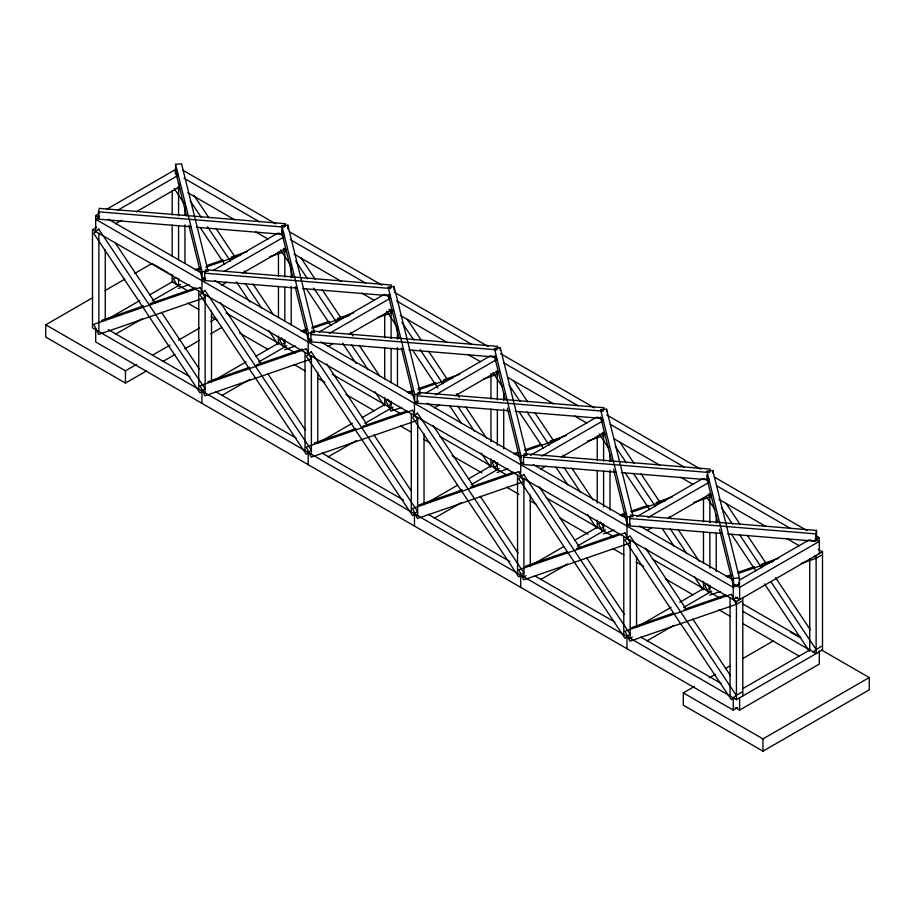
<?xml version="1.0" encoding="UTF-8"?>
<svg xmlns="http://www.w3.org/2000/svg" width="915" height="915" viewBox="0 0 915 915"><rect width="100%" height="100%" fill="white"/><g stroke="black" fill="none" stroke-linecap="round" stroke-linejoin="round"><path stroke-width="1.37" d="M190.72 226.771L98.454 219.165L98.454 211.8L99.3 208.368L285.251 223.706L285.251 226.154M98.454 219.165L99.3 215.734M204.708 273.15L205.566 269.719L391.517 285.045L390.659 288.488L204.708 273.15L204.708 280.516L296.975 288.122M204.708 280.516L205.28 278.217M285.251 223.706L284.405 227.137L98.454 211.8M310.974 334.501L311.821 331.058L497.771 346.396L496.925 349.839L310.974 334.501L310.974 341.855L403.24 349.473M310.974 341.855L311.535 339.568M417.229 395.84L418.075 392.409L604.026 407.747L603.179 411.178L417.229 395.84L417.229 403.206L509.495 410.812M417.229 403.206L417.8 400.919M523.483 457.191L524.341 453.76L710.292 469.098L709.434 472.529L523.483 457.191L523.483 464.557L615.749 472.163M722.015 533.514L629.749 525.896L629.749 518.542L630.595 515.099L816.546 530.437L816.546 537.803L815.7 541.234L727.688 533.983M815.7 541.234L815.7 533.88L816.546 530.437M281.671 345.172L284.668 342.587L281.511 337.864M387.937 406.523L390.922 403.938L387.777 399.215M494.192 467.874L497.177 465.289L494.031 460.554M600.446 529.213L603.442 526.628L600.286 521.905M706.712 590.564L709.697 587.979L707.329 584.433M736.255 695.331L731.279 699.643L625.025 540.147L630 535.835L736.255 695.331L741.573 692.266M812.966 651.915L821.27 646.253M95.686 231.552L95.686 215.608L99.369 213.481M106.723 209.238L175.383 169.595L175.383 173.69M177.51 172.054L175.383 173.278L177.853 174.708M118.001 210.084L178.082 175.394M818.25 549.332L822.494 551.791L822.494 649.947L736.426 699.643L92.507 327.879L92.507 229.711L96.75 227.263M115.553 223.775L121.684 220.229M136.392 211.731L179.306 186.957M146.446 370.964L125.447 383.088L45.75 337.075L45.75 324.802L92.701 297.695M105.053 290.57L124.829 279.155M134.711 273.448L152.004 263.463M107.947 318.958L139.835 300.555M149.637 294.882L172.935 281.443M152.336 300.692L180.53 284.416M212.989 270.577L277.966 233.062M281.648 234.629L283.764 233.394M115.553 334.192L142.523 318.626M224.267 271.435L284.336 236.745M221.807 285.114L226.714 282.289M242.658 273.082L285.572 248.308M45.75 324.802L125.447 370.815L136.564 364.399M152.622 355.123L169.927 345.138M178.574 340.14L199.573 328.016M210.702 321.6L215.643 318.74M162.515 361.688L174.868 354.551M184.75 348.844L199.573 340.288M210.702 333.861L221.819 327.444M214.213 380.297L246.089 361.894M255.891 356.232L279.189 342.782M246.329 369.122L248.789 367.704M258.59 362.043L286.795 345.756M319.244 331.928L384.22 294.413M387.903 295.968L390.03 294.744M221.807 395.543L250.012 379.268M329.297 333.483L390.602 298.096M328.073 346.465L332.969 343.628M348.912 334.433L391.826 309.659M320.467 441.648L352.344 423.245M362.157 417.583L385.444 404.133M352.595 430.462L355.043 429.055M364.856 423.382L393.05 407.106M425.498 393.278L490.486 355.763M417.652 401.491L414.461 403.332L414.461 415.604M494.157 357.319L496.285 356.095M328.073 456.894L356.267 440.607M435.551 394.834L496.856 359.446M434.328 407.816L439.234 404.979M455.167 395.783L498.08 371.01M426.722 502.998L457.374 485.305M468.411 478.934L491.71 465.483M458.85 491.812L461.297 490.394M471.111 484.733L499.304 468.457M530.528 455.338L596.74 417.114M523.906 462.841L520.726 464.671L520.726 476.944M600.412 418.67L602.539 417.434M434.328 518.245L461.297 502.667M541.817 456.185L603.111 420.786M540.582 469.155L545.489 466.33M561.433 457.123L604.346 432.349M532.988 564.349L563.64 546.644M574.666 540.273L597.964 526.823M526.034 575.718L523.906 576.942L523.906 478.785M565.104 553.163L567.563 551.745M577.365 546.083L605.57 529.796M636.794 516.678L702.995 478.454M630.172 524.181L626.981 526.022L626.981 538.294M706.677 480.009L708.805 478.785M540.582 579.584L567.563 564.017M648.072 517.535L709.377 482.136M646.848 530.506L651.743 527.681M667.687 518.473L710.6 493.7M639.242 625.688L671.118 607.286M679.696 602.333L704.218 588.173M632.299 637.069L630.172 638.293L630.172 540.136M671.37 614.503L673.817 613.096M683.631 607.434L711.824 591.147M739.366 580.156L809.26 539.804M95.686 215.608L98.877 217.45L95.686 219.291L733.235 587.373L739.617 583.69M819.314 553.632L819.314 537.677L812.932 541.36L810.461 539.93M646.848 640.935L673.817 625.357M733.235 586.412L733.235 583.69L739.617 587.373L819.314 541.36L815.059 538.912M737.49 597.186L733.235 599.645L733.235 587.373M92.507 229.711L736.426 601.487L822.494 551.791M736.255 604.369L731.279 594.304L625.025 631.11L630 641.175L736.255 604.369L741.573 601.292M801.163 563.48L815.951 558.356L821.27 555.291M821.43 649.947L869.25 677.558L869.25 689.819L762.996 751.169L683.299 705.156L683.299 692.895L694.416 686.467M709.251 677.912L715.427 674.344M725.309 668.636L730.25 665.788M742.603 658.651L773.495 640.82M743.049 688.457L810.484 649.524M95.686 328.76L95.686 341.981L733.235 710.074L737.49 707.615M735.363 707.615L739.617 710.074L819.314 664.061L819.314 650.839M683.299 692.895L762.996 738.897L869.25 677.558M194.884 269.708L200.259 267.843M206.984 265.51L223.123 259.917M231.198 257.126L247.336 251.534M176.115 277.439L173.427 278.366L176.538 284.656M196.29 270.44L200.328 269.044M205.703 267.18L240.679 255.068M178.402 288.431L189.165 284.702M269.868 256.738L284.668 251.614L283.421 249.097M101.737 320.376L143.438 305.93M150.163 303.608L195.89 287.756M301.138 331.058L306.514 329.194M311.901 327.33L329.389 321.268M337.452 318.477L353.59 312.884M282.38 338.779L279.681 339.717L282.792 345.996M302.556 331.79L306.582 330.395M311.969 328.531L349.622 315.481M284.668 349.77L295.419 346.042M377.472 317.619L390.922 312.964L389.058 309.19M207.991 381.727L249.692 367.281M256.417 364.948L302.144 349.107M407.392 392.398L412.779 390.533M418.155 388.681L435.643 382.619M443.718 379.817L459.856 374.235M388.635 400.13L385.947 401.056L390.922 411.121L401.685 407.392M408.811 393.141L412.848 391.746M418.224 389.882L453.2 377.769M483.726 378.97L497.177 374.315L495.93 371.799M314.257 443.077L355.946 428.632M362.672 426.299L407.061 410.926M513.658 453.749L517.684 452.353M524.409 450.02L540.559 444.427M549.972 441.167L566.111 435.574M494.889 461.48L492.201 462.407L495.93 469.955M515.065 454.492L519.102 453.085M525.828 450.763L559.454 439.109M497.177 472.472L507.939 468.743M587.293 441.247L603.442 435.654L602.196 433.15M419.162 504.886L462.212 489.971M470.276 487.18L513.315 472.266M619.913 515.099L625.288 513.235M630.675 511.371L648.163 505.309M656.227 502.518L672.365 496.925M601.144 522.82L598.456 523.757L602.196 531.306M621.319 515.831L625.357 514.436M632.082 512.103L665.708 500.459M603.442 533.811L614.194 530.094M693.559 502.598L709.697 497.005L708.45 494.489M525.427 566.236L567.117 551.791M576.53 548.531L619.581 533.617M726.167 576.45L731.554 574.586M738.279 572.252L754.418 566.659M761.143 564.326L778.631 558.276M707.409 584.17L704.722 585.108L708.45 592.645M727.585 577.182L731.623 575.787M738.348 573.453L773.312 561.341M709.697 595.162L720.46 591.433M631.682 627.587L673.383 613.142M684.134 609.413L725.835 594.967M175.6 164.323L181.547 163.831L208.117 271.183L202.158 271.675L175.6 164.323L175.6 171.677L186.5 215.723M281.854 225.662L287.802 225.181L314.371 332.534L308.424 333.026L281.854 225.662L281.854 233.028L292.754 277.073M188.879 225.364L202.158 279.041L205.738 278.743M414.678 394.376L420.625 393.885L394.068 286.521L388.109 287.013L414.678 394.376L414.678 401.731L418.247 401.445M295.133 286.704L308.424 340.391L311.992 340.094M520.932 455.716L526.891 455.224L500.322 347.872L494.375 348.363L520.932 455.716L520.932 463.082L523.311 462.887M627.198 517.067L633.146 516.575L606.576 409.222L600.629 409.714L627.198 517.067L627.198 524.432L629.577 524.238M712.842 470.562L706.883 471.053L733.453 578.417L733.453 585.772L739.4 585.291L739.4 577.925L712.842 470.562L712.842 473.021M733.453 578.417L739.4 577.925M196.393 227.24L282.987 234.389M302.659 288.591L389.241 295.728M408.913 349.942L495.507 357.079M515.168 411.281L601.761 418.429M621.434 472.632L708.016 479.769M629.749 518.542L815.7 533.88M183 170.304L275.667 223.809M289.254 231.655L381.921 285.16M394.274 292.285L488.175 346.499M500.539 353.636L594.441 407.85M606.794 414.987L700.696 469.201M714.283 477.047L806.95 530.551M815.597 535.538L819.314 537.677M184.029 178.265L259.403 221.785M279.167 233.199L284.119 236.047M290.295 239.616L365.657 283.135M385.432 294.55L390.373 297.398M396.55 300.966L471.923 344.475M491.687 355.889L496.628 358.749M504.039 363.026L578.177 405.825M597.941 417.24L602.894 420.088M610.305 424.377L684.431 467.176M704.207 478.591L709.148 481.439M716.559 485.716L790.697 528.515M177.853 186.969L180.324 188.399M187.735 192.676L234.686 219.783M255.697 231.918L268.049 239.044M284.119 248.32L286.589 249.749M294.001 254.027L340.952 281.134M361.951 293.257L374.315 300.394M390.373 309.67L392.844 311.089M400.255 315.378L447.206 342.485M468.217 354.608L480.569 361.745M496.628 371.01L499.098 372.439M507.745 377.438L553.461 403.824M574.471 415.959L586.824 423.085M602.894 432.36L605.364 433.79M614.011 438.788L659.726 465.175M680.726 477.298L693.09 484.435M709.148 493.711L711.618 495.141M719.03 499.418L765.981 526.525M786.992 538.649L799.344 545.786M108.245 219.177L202.146 273.391M214.499 280.516L308.401 334.73M320.765 341.867L414.667 396.081M427.019 403.218L520.921 457.431M533.273 464.557L627.175 518.782M639.539 525.908L733.441 580.121M201.952 276.948L205.132 278.789L201.952 280.631L201.952 292.903M308.206 338.298L311.397 340.14L308.206 341.981L308.206 354.254M735.363 597.186L739.617 599.645L739.617 587.373M742.706 603.877L800.774 637.412M153.24 264.172L167.948 272.659M170.396 274.077L172.855 275.495M790.777 632.254L799.367 637.206M187.735 290.833L172.192 281.866L172.192 274.752M226.039 312.953L295.236 352.893M332.305 374.292L401.491 414.243M439.795 436.363L507.745 475.594M546.049 497.703L614.011 536.945M652.315 559.054L720.265 598.284M742.511 611.129L816.123 653.63L816.123 555.474M187.735 303.105L198.864 309.522M211.216 316.659L217.393 320.227M239.639 333.071L268.049 349.473M294.001 364.456L305.118 370.872M317.471 378.009L324.882 382.287M345.893 394.411L374.315 410.824M400.255 425.807L411.373 432.223M423.737 439.36L429.913 442.917M452.147 455.762L481.805 472.883M506.51 487.146L518.874 494.283M529.991 500.699L536.167 504.268M559.648 517.821L588.059 534.234M612.775 548.497L623.893 554.913M636.245 562.05L643.657 566.328M665.903 579.172L693.09 594.864M719.03 609.848L730.147 616.264M742.511 623.401L799.344 656.215M108.245 329.594L189.794 376.683M215.734 391.666L296.048 438.033M322 453.005L403.538 500.093M428.254 514.356L509.804 561.433M534.509 575.707L614.823 622.074M640.774 637.046L721.077 683.413M726.03 503.296L740.201 524.558M747.281 535.195L766.175 563.549M775.611 577.731L810.244 629.714M721.5 507.539L732.526 524.089M739.606 534.715L761.646 567.803M771.093 581.974L815.951 649.33M706.288 496.49L714.947 509.495M731.474 534.303L755.882 570.926M764.54 583.93L809.398 651.274M619.775 441.945L633.935 463.219M641.026 473.844L659.909 502.209M669.357 516.38L670.935 518.748M678.015 529.385L699.266 561.284M615.246 446.2L626.26 462.738M633.352 473.375L655.392 506.453M670.34 528.904L686.868 553.712M599.245 433.962L608.692 448.144M625.22 472.952L649.616 509.586M662.208 528.493L674.023 546.209M694.485 576.93L703.143 589.923M645.544 548.119L686.479 609.562M692.769 619.02L730.559 675.727M513.509 380.594L527.681 401.868M534.76 412.505L553.655 440.858M563.102 455.041L564.669 457.397M571.761 468.034L593.012 499.933M508.992 384.849L520.006 401.388M527.086 412.025L549.126 445.102M564.086 467.554L580.613 492.362M492.991 372.622L502.438 386.793M518.965 411.613L543.361 448.236M555.954 467.142L567.758 484.859M587.441 514.402L596.889 528.584M539.29 486.78L580.213 548.211M586.515 557.67L624.293 614.377M407.255 319.255L421.426 340.517M428.506 351.154L447.401 379.508M456.837 393.69L459.204 397.236M465.495 406.683L486.746 438.582M401.937 322.32L413.752 340.037M420.042 349.496L442.871 383.762M457.82 406.203L474.359 431.022M386.725 311.272L396.961 326.632M412.699 350.262L437.896 388.074M449.7 405.791L461.503 423.519M481.187 453.051L490.623 467.233M433.035 425.429L473.959 486.872M480.261 496.319L518.039 553.037M301.001 257.904L315.16 279.167M322.252 289.803L341.135 318.157M350.582 332.339L352.938 335.885M359.24 345.332L379.702 376.054M295.682 260.969L307.486 278.698M313.788 288.145L336.617 322.412M351.566 344.863L368.093 369.671M280.47 249.921L290.707 265.281M306.445 288.911L330.841 325.546M342.656 343.262L356.038 363.347M374.921 391.712L384.369 405.883M326.769 364.079L367.704 425.521M373.995 434.968L410.995 490.509M193.946 195.375L208.906 217.827M215.986 228.453L234.881 256.818M244.328 270.989L245.895 273.356M252.986 283.993L273.448 314.714M178.402 183.08L179.981 185.448M190.217 200.808L201.231 217.347M207.533 226.794L230.351 261.061M245.311 283.513L261.839 308.321M174.216 188.582L184.441 203.931M200.191 227.572L224.587 264.195M236.39 281.911L249.772 302.007M268.667 330.361L278.114 344.532M220.515 302.739L261.438 364.17M267.74 373.629L305.519 430.336M115.038 242.567L155.184 302.831M161.486 312.278L199.264 368.985M814.705 555.84L815.951 558.356M738.725 582.535L739.4 585.291M717.783 522.465L706.883 478.419L706.883 474.736M719.487 529.35L733.453 585.772M600.629 417.068L611.529 461.114M613.576 469.372L627.198 524.432M494.375 355.729L505.274 399.764M507.31 408.021L520.932 463.082M388.109 294.378L399.009 338.424M401.399 348.055L414.678 401.731M809.741 558.905L809.741 649.947M762.996 738.897L762.996 751.169M742.808 597.804L742.808 695.96M739.617 697.802L739.617 710.074M736.426 601.487L736.426 699.643M733.235 697.802L733.235 710.074M730.056 597.804L730.056 695.96M716.239 514.63L716.239 523.163M716.239 533.125L716.239 571.532M709.868 494.123L709.868 522.579M709.868 532.53L709.868 568.101M709.868 585.165L709.868 592.28M703.486 497.554L703.486 521.744M703.486 531.695L703.486 563M703.486 581.482L703.486 588.597M636.543 556.366L636.543 627.496M626.981 636.451L626.981 648.724M623.79 536.453L623.79 634.61M609.985 454.698L609.985 461.812M609.985 470.344L609.985 510.181M606.576 409.222L606.576 411.67M603.603 432.772L603.603 461.229M603.603 471.191L603.603 506.75M603.603 523.826L603.603 530.929M597.232 436.203L597.232 460.394M597.232 470.344L597.232 503.067M597.232 520.143L597.232 527.257M530.288 495.026L530.288 566.156M520.726 575.1L520.726 587.373M517.535 475.102L517.535 573.259M503.719 393.359L503.719 400.473M503.719 409.005L503.719 448.83M500.322 347.872L500.322 350.319M497.348 371.433L497.348 399.878M497.348 409.84L497.348 445.399M497.348 462.475L497.348 469.589M490.966 373.434L490.966 399.043M490.966 409.005L490.966 441.716M490.966 458.792L490.966 465.907M424.034 433.676L424.034 504.806M417.652 417.434L417.652 515.603M414.461 513.761L414.461 526.022M411.281 413.763L411.281 511.92M397.465 327.742L397.465 339.122M397.465 347.654L397.465 386.061M394.068 286.521L394.068 290.204M391.094 310.082L391.094 338.527M391.094 348.489L391.094 382.63M391.094 401.125L391.094 408.239M384.712 313.513L384.712 337.692M384.712 347.654L384.712 378.947M384.712 397.442L384.712 404.556M317.768 372.325L317.768 443.455M311.397 356.095L311.397 454.252M308.424 333.026L308.424 340.391M308.206 452.41L308.206 464.683M305.015 352.412L305.015 450.569M291.21 267.809L291.21 277.771M291.21 286.303L291.21 324.722M287.802 225.181L287.802 228.853M284.828 248.731L284.828 277.188M284.828 287.138L284.828 321.279M284.828 339.774L284.828 346.888M281.648 230.946L281.648 235.029M278.457 252.163L278.457 276.353M278.457 286.303L278.457 317.608M278.457 336.102L278.457 343.205M211.514 310.974L211.514 382.104M205.132 294.744L205.132 392.901M202.158 271.675L202.158 279.041M201.952 391.06L201.952 403.332M198.761 291.062L198.761 389.218M184.944 206.47L184.944 215.002M184.944 224.964L184.944 263.371M178.574 187.381L178.574 215.837M178.574 225.799L178.574 259.94M178.574 278.435L178.574 285.549M172.192 190.823L172.192 215.002M172.192 224.964L172.192 256.257M125.447 370.815L125.447 383.088M105.259 249.635L105.259 320.765M98.877 233.394L98.877 331.55M98.717 229.093L93.73 233.405L199.996 392.912L204.971 388.601L98.717 229.093M204.971 290.444L199.996 294.756L306.25 454.263L311.226 449.951L204.971 290.444M311.226 351.783L306.25 356.095L412.505 515.603L417.492 511.291L311.226 351.783M417.492 413.134L412.505 417.446L518.771 576.953L523.746 572.641L417.492 413.134M523.746 474.485L518.771 478.797L625.025 638.304L630 633.992L523.746 474.485M199.996 287.562L93.73 324.379L98.717 334.433L204.971 297.627L199.996 287.562M306.25 348.912L199.996 385.73L204.971 395.783L311.226 358.977L306.25 348.912M412.505 410.263L306.25 447.069L311.226 457.134L417.492 420.317L412.505 410.263M518.771 471.614L412.505 508.42L417.492 518.485L523.746 481.667L518.771 471.614M625.025 532.953L518.771 569.771L523.746 579.824L630 543.018L625.025 532.953"/></g></svg>
